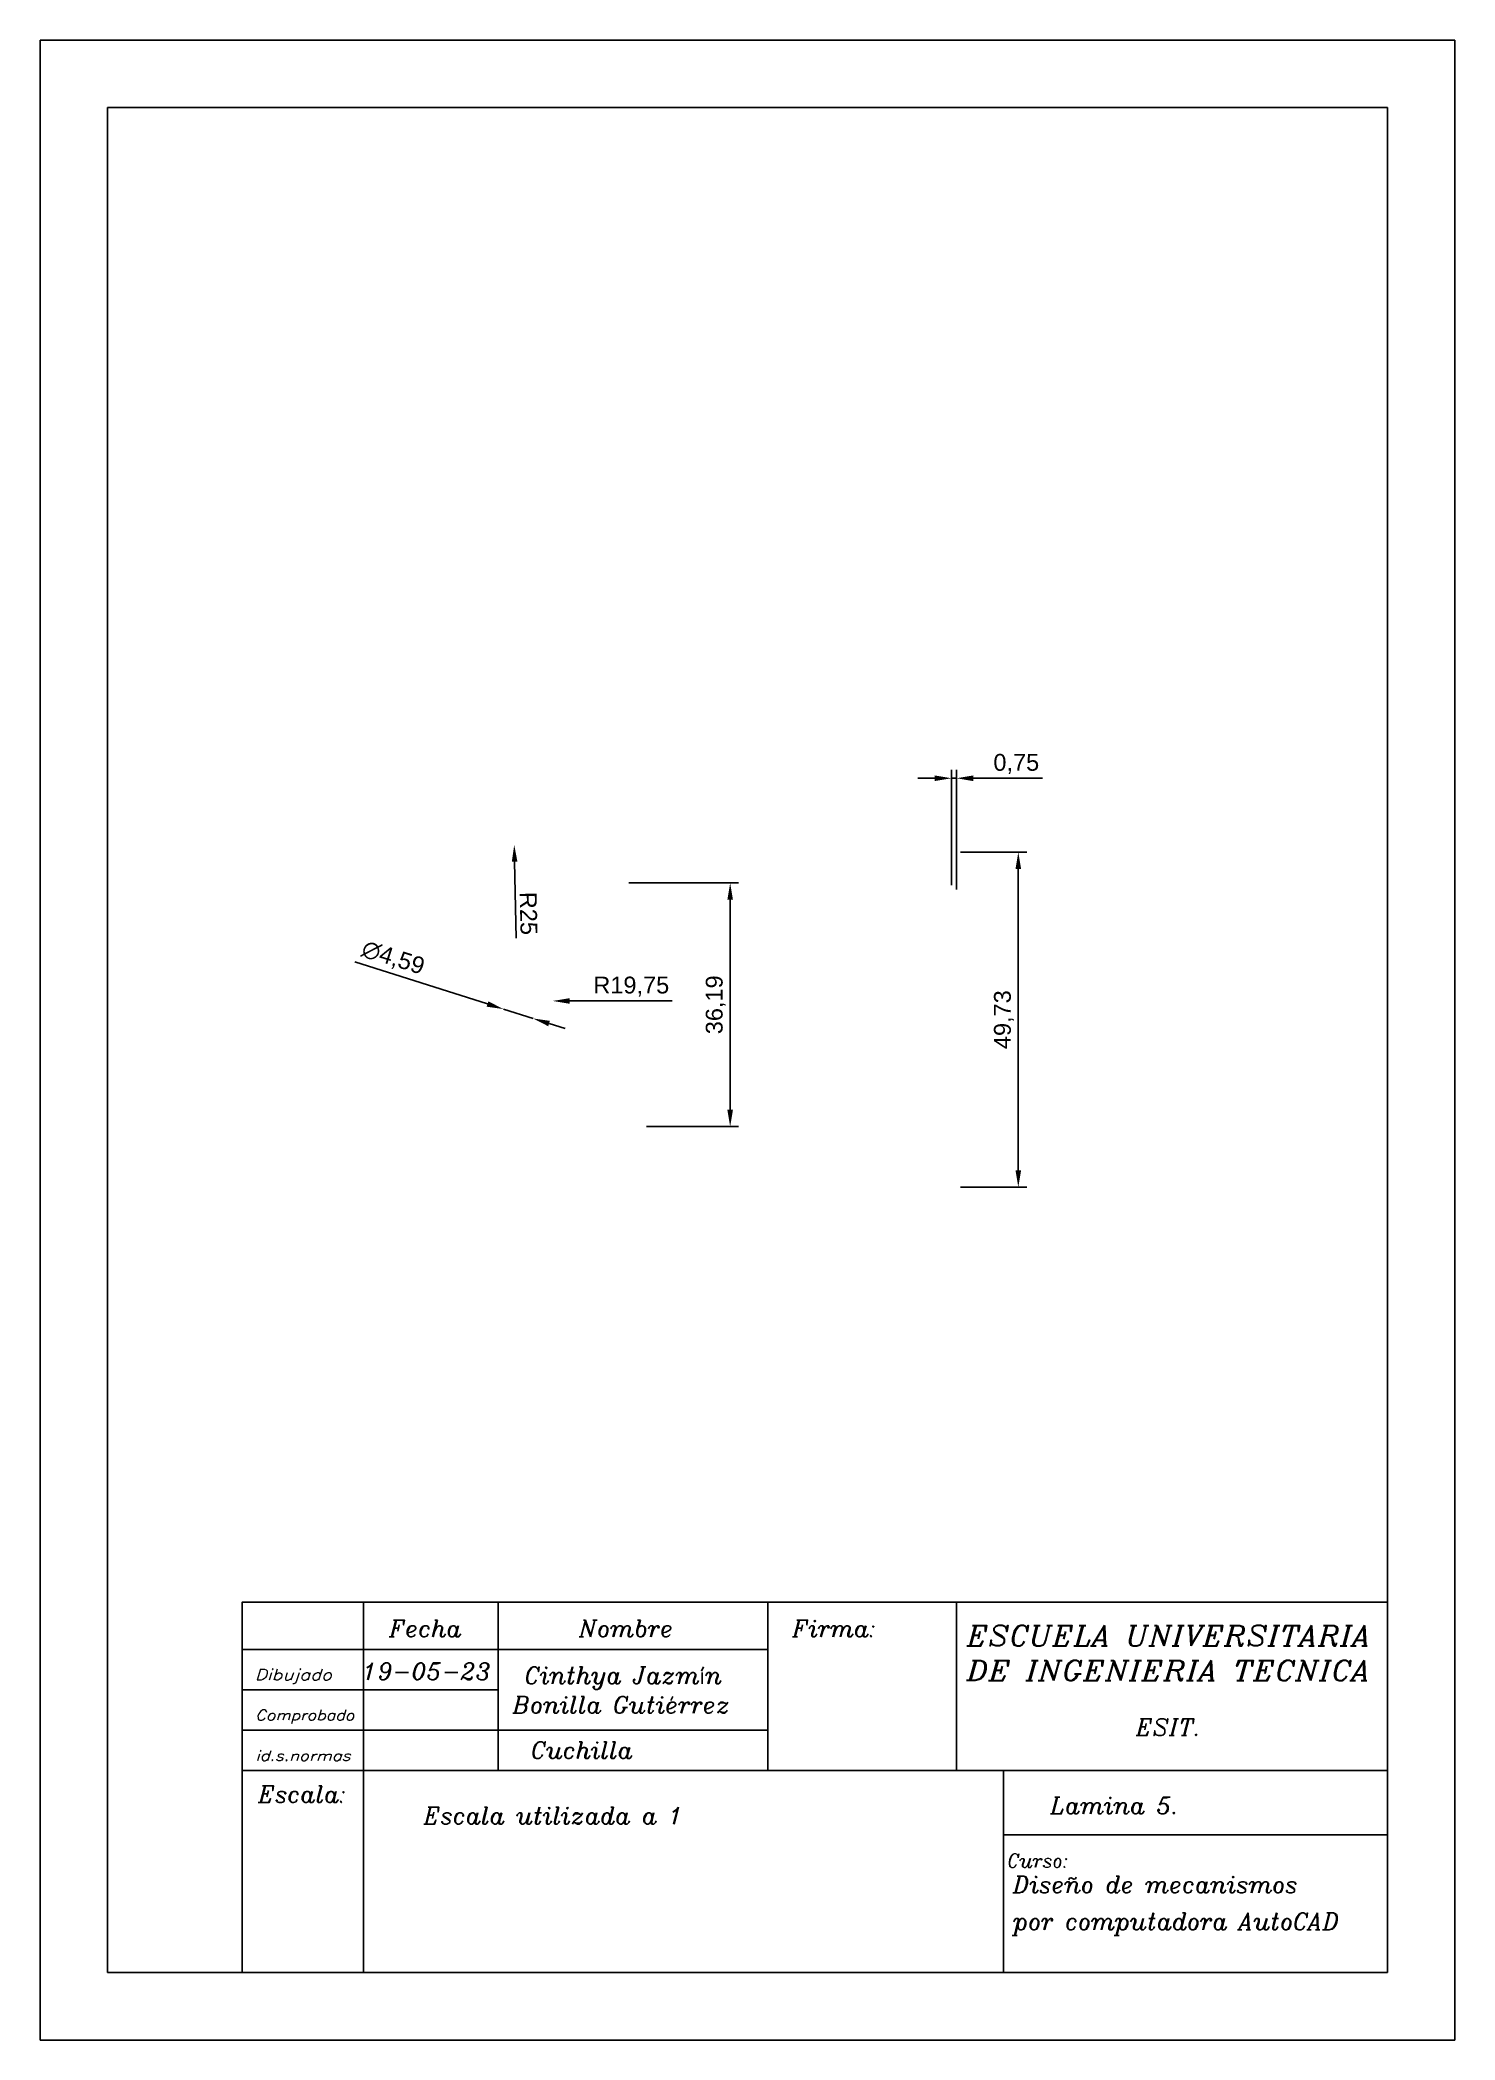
# Model space of a CAD drawing. Header units: inches. Extents: x 0 to 210, y 0 to 297.
import ezdxf
from ezdxf.enums import TextEntityAlignment as Align

# ---------------------------------------------------------------- set-up
doc = ezdxf.new("R2010")
doc.units = ezdxf.units.IN
doc.header["$MEASUREMENT"] = 0
doc.layers.get('0').update_dxf_attribs({"true_color": 0xc2ced6})
doc.styles.add('ITALIC', font='italic', dxfattribs={"height": 2})
doc.styles.add('ITALICC', font='italicc', dxfattribs={"height": 3})
doc.styles.get("Standard").update_dxf_attribs({"font": 'Arial.ttf'})
doc.dimstyles.new('ISO-25', dxfattribs={"dimtxt": 2.5, "dimasz": 2.5, "dimexe": 1.25, "dimexo": 0.625, "dimtad": 1, "dimtxsty": 'Standard', "dimcen": 2.5, "dimadec": 0, "dimazin": 0, "dimtfac": 1, "dimtmove": 0, "dimatfit": 3, "dimfxl": 1, "dimarcsym": 0})

# ---------------------------------------------------------------- blocks, each defined once
blk = doc.blocks.new('*D26')
at = {"color": 0, "lineweight": -2, "transparency": 16777216}
blk.add_line((94.14, 154.22), (78.93, 154.22), dxfattribs=at)
at = {"color": 0, "transparency": 16777216}
blk.add_solid([(78.93, 154.63), (78.93, 153.8), (76.43, 154.22)], dxfattribs=at)
at = {"layer": 'Defpoints', "color": 0, "transparency": 16777216}
for p in [(76.43, 154.22), (96.18, 154.22)]:
    blk.add_point(p, dxfattribs=at)
at = {"color": 0, "transparency": 16777216, "insert": (88.09, 156.35), "char_height": 2.5, "attachment_point": 5}
blk.add_mtext('R19,75', dxfattribs=at)
blk = doc.blocks.new('*D27')
at = {"color": 0, "lineweight": -2, "transparency": 16777216}
for p, q in [((47.07, 160.01), (66.75, 153.77)), ((73.51, 151.62), (69.13, 153.01)), ((75.89, 150.87), (78.27, 150.11))]:
    blk.add_line(p, q, dxfattribs=at)
at = {"color": 0, "transparency": 16777216}
for points in [[(66.88, 154.16), (66.62, 153.37), (69.13, 153.01)], [(76.01, 151.26), (75.76, 150.47), (73.51, 151.62)]]:
    blk.add_solid(points, dxfattribs=at)
at = {"layer": 'Defpoints', "color": 0, "transparency": 16777216}
for p in [(69.13, 153.01, -0.66), (73.51, 151.62, -0.84)]:
    blk.add_point(p, dxfattribs=at)
at = {"color": 0, "transparency": 16777216, "insert": (52.71, 160.51), "char_height": 2.5, "attachment_point": 5, "rotation": 342.3939}
blk.add_mtext('∅4,59', dxfattribs=at)
blk = doc.blocks.new('*D28')
at = {"color": 0, "lineweight": -2, "transparency": 16777216}
blk.add_line((71.01, 163.55), (70.77, 174.9), dxfattribs=at)
at = {"color": 0, "transparency": 16777216}
blk.add_solid([(71.19, 174.91), (70.36, 174.89), (70.72, 177.4)], dxfattribs=at)
at = {"layer": 'Defpoints', "color": 0, "transparency": 16777216}
for p in [(70.72, 177.4), (71.24, 152.4)]:
    blk.add_point(p, dxfattribs=at)
at = {"color": 0, "transparency": 16777216, "insert": (72.83, 167.22), "char_height": 2.5, "attachment_point": 5, "rotation": 271.1949}
blk.add_mtext('R25', dxfattribs=at)
blk = doc.blocks.new('*D29')
at = {"color": 0, "lineweight": -2, "transparency": 16777216}
for p, q in [((133.1, 187.29), (130.6, 187.29)), ((135.6, 171.39), (135.6, 188.54)), ((135.6, 187.29), (136.35, 187.29)), ((136.35, 171.39), (136.35, 188.54)), ((138.85, 187.29), (149.11, 187.29))]:
    blk.add_line(p, q, dxfattribs=at)
at = {"color": 0, "transparency": 16777216}
for points in [[(133.1, 187.71), (133.1, 186.87), (135.6, 187.29)], [(138.85, 187.71), (138.85, 186.87), (136.35, 187.29)]]:
    blk.add_solid(points, dxfattribs=at)
at = {"layer": 'Defpoints', "color": 0, "transparency": 16777216}
for p in [(136.35, 187.29), (135.6, 170.76, 15.47), (136.35, 170.76, 15.47)]:
    blk.add_point(p, dxfattribs=at)
at = {"color": 0, "transparency": 16777216, "insert": (145.23, 189.42), "char_height": 2.5, "attachment_point": 5}
blk.add_mtext('0,75', dxfattribs=at)
blk = doc.blocks.new('*D25')
at = {"color": 0, "lineweight": -2, "transparency": 16777216}
for p, q in [((136.97, 176.31), (146.78, 176.31)), ((145.53, 173.81), (145.53, 129.08)), ((136.97, 126.58), (146.78, 126.58))]:
    blk.add_line(p, q, dxfattribs=at)
at = {"color": 0, "transparency": 16777216}
for points in [[(145.11, 173.81), (145.95, 173.81), (145.53, 176.31)], [(145.11, 129.08), (145.95, 129.08), (145.53, 126.58)]]:
    blk.add_solid(points, dxfattribs=at)
at = {"layer": 'Defpoints', "color": 0, "transparency": 16777216}
for p in [(136.35, 176.31, 15.47), (136.35, 126.58, 15.47), (145.53, 126.58)]:
    blk.add_point(p, dxfattribs=at)
at = {"color": 0, "transparency": 16777216, "insert": (143.4, 151.44), "char_height": 2.5, "attachment_point": 5, "rotation": 90}
blk.add_mtext('49,73', dxfattribs=at)
blk = doc.blocks.new('*D30')
at = {"color": 0, "lineweight": -2, "transparency": 16777216}
for p, q in [((87.71, 171.75), (104.02, 171.75)), ((102.77, 169.25), (102.77, 138.06)), ((90.34, 135.56), (104.02, 135.56))]:
    blk.add_line(p, q, dxfattribs=at)
at = {"color": 0, "transparency": 16777216}
for points in [[(102.35, 169.25), (103.18, 169.25), (102.77, 171.75)], [(102.35, 138.06), (103.18, 138.06), (102.77, 135.56)]]:
    blk.add_solid(points, dxfattribs=at)
at = {"layer": 'Defpoints', "color": 0, "transparency": 16777216}
for p in [(87.08, 171.75), (89.71, 135.56), (102.77, 135.56)]:
    blk.add_point(p, dxfattribs=at)
at = {"color": 0, "transparency": 16777216, "insert": (100.63, 153.65), "char_height": 2.5, "attachment_point": 5, "rotation": 90}
blk.add_mtext('36,19', dxfattribs=at)

msp = doc.modelspace()

# ---------------------------------------------------------------- linework, layer by layer
for p, q in [((0.339, 296.921), (210.339, 296.921)), ((0.339, -0.079), (0.339, 296.921)), ((210.339, -0.079), (210.339, 296.921)), ((10.339, 286.921), (200.339, 286.921)), ((10.339, 9.921), (10.339, 286.921)), ((200.339, 9.921), (200.339, 286.921)), ((136.346, 170.761, 15.473), (136.346, 176.306, 15.473)), ((10.339, 9.921), (200.339, 9.921)), ((0.339, -0.079), (210.339, -0.079))]:
    msp.add_line(p, q)
at = {"color": 1}
for points in [[(30.339, 9.921), (30.339, 64.921), (200.339, 64.921)], [(48.339, 9.921), (48.339, 64.921)], [(68.339, 39.921), (68.339, 64.921)], [(108.339, 39.921), (108.339, 64.921)], [(136.339, 39.921), (136.339, 64.921)], [(30.339, 39.921), (200.339, 39.921)], [(143.339, 9.921), (143.339, 39.921)], [(143.339, 30.406), (200.339, 30.406)]]:
    msp.add_lwpolyline(points, dxfattribs=at)
for points in [[(30.339, 57.921), (108.339, 57.921)], [(30.339, 51.921), (68.339, 51.921)], [(30.339, 45.921), (108.339, 45.921)]]:
    msp.add_lwpolyline(points)

# ---------------------------------------------------------------- texts
at = {"style": 'ITALIC'}
for s, height, p in [('Fecha', 2.5, (52.165, 59.777)), ('Nombre', 2.5, (80.339, 59.777)), ('Firma:', 2.5, (112.005, 59.777)), ('19-05-23', 2.5, (48.186, 53.412)), ('Cinthya Jazmín', 2.5, (72.262, 52.812)), ('Bonilla Gutiérrez', 2.5, (70.493, 48.444)), ('ESIT.', 2.5, (163.004, 45.124)), ('Cuchilla', 2.5, (73.186, 41.715)), ('Escala:', 2.5, (32.728, 35.179)), ('Lamina 5.', 2.5, (150.297, 33.498)), ('Escala utilizada a 1', 2.5, (57.284, 31.984)), ('Curso:', 2, (143.893, 25.558)), ('Diseño de mecanismos', 2.5, (144.736, 21.764)), ('por computadora AutoCAD', 2.5, (144.736, 16.283))]:
    msp.add_text(s, height=height, dxfattribs=at).set_placement(p)
at = {"style": 'ITALICC'}
for s, width, p, p2 in [('ESCUELA UNIVERSITARIA', 0.962783, (137.902, 58.45), (197.87, 58.45)), ('DE INGENIERIA TECNICA', 0.978493, (137.866, 53.29), (197.834, 53.29))]:
    msp.add_text(s, height=3, dxfattribs=dict(at, width=width)).set_placement(p, p2, align=Align.FIT)
at = {"style": 'ITALIC'}
for s, height, p, p2 in [('Dibujado', 1.6147, (32.201, 53.363), (43.658, 53.363)), ('Comprobado', 1.5432, (32.287, 47.4), (46.984, 47.4)), ('id.s.normas', 1.46982, (32.287, 41.396), (46.425, 41.396))]:
    msp.add_text(s, height=height, dxfattribs=at).set_placement(p, p2, align=Align.ALIGNED)

# ---------------------------------------------------------------- dimensions: what is measured, and where the dimension line sits
for p1, p2, distance, picture, middle in [((135.596, 170.761, 15.473), (136.346, 170.761, 15.473), 16.53, '*D29', (145.228, 189.422)), ((136.346, 176.306, 15.473), (136.346, 126.579, 15.473), 9.185, '*D25', (143.4, 151.443))]:
    dim = msp.add_aligned_dim(p1=p1, p2=p2, distance=distance, dimstyle='ISO-25')
    dim.commit()
    dim.dimension.update_dxf_attribs({"geometry": picture, "text_midpoint": middle})
for center, mpoint, picture, middle in [((71.244, 152.403), (70.723, 177.398), '*D28', (70.936, 167.179)), ((96.178, 154.218), (76.428, 154.218), '*D26', (88.095, 154.218))]:
    dim = msp.add_radius_dim(center=center, mpoint=mpoint, dimstyle='ISO-25')
    dim.commit()
    dim.dimension.update_dxf_attribs({"geometry": picture, "text_midpoint": middle, "dimtype": 164})
dim = msp.add_linear_dim(base=(102.765, 135.556), p1=(87.081, 171.748), p2=(89.714, 135.556), angle=90, dimstyle='ISO-25')
dim.commit()
dim.dimension.update_dxf_attribs({"geometry": '*D30', "text_midpoint": (100.634, 153.652)})
dim = msp.add_diameter_dim_2p(p1=(73.506, 151.623, -0.835), p2=(69.134, 153.01, -0.665), dimstyle='ISO-25')
dim.commit()
dim.dimension.update_dxf_attribs({"geometry": '*D27', "text_midpoint": (52.051, 158.431), "dimtype": 163})

doc.saveas('drawing.dxf')
